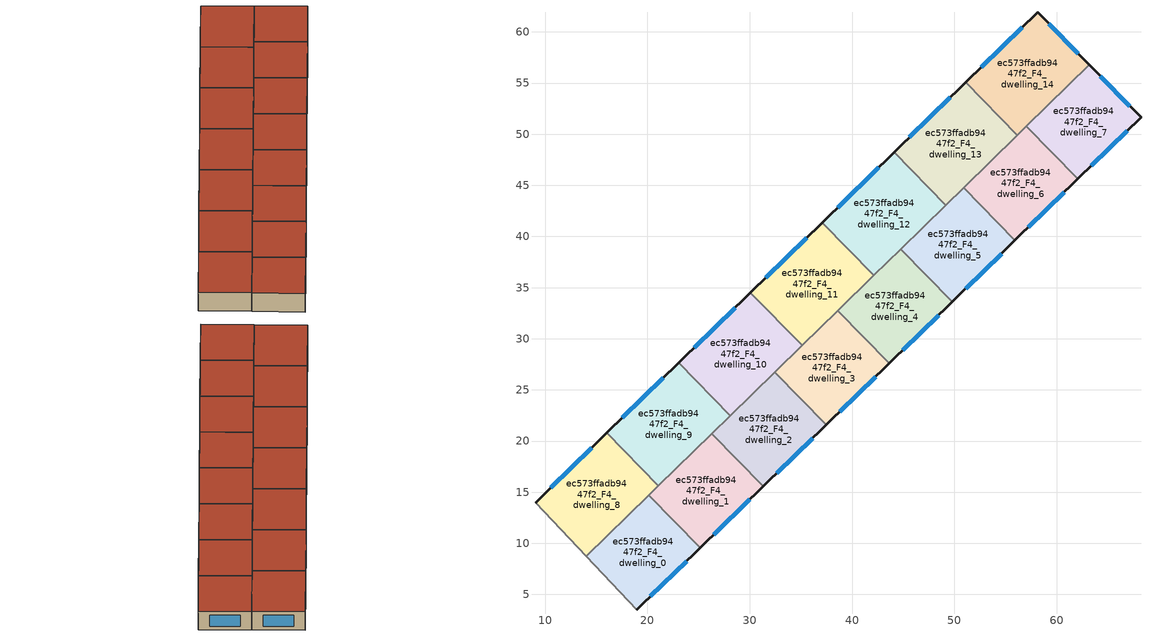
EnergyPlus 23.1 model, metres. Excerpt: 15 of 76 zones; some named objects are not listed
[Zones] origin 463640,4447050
ec573ffadb9447f2_F4_dwelling_0
 floor to ec573ffadb9447f2_F3_dwelling_0 (EU_floor_Construction): 20.13,14.72 25.16,9.57 18.96,3.52 14.01,8.75 z12
 wall outside (EU_wall_Construction): 18.96,3.52 25.16,9.57 z12:15
 wall to ec573ffadb9447f2_F4_dwelling_1 (EU_wall_Construction): 25.16,9.57 20.13,14.72 z12:15
 wall adiabatic (EU_wall_Construction): 14.01,8.75 18.96,3.52 z12:15
 wall to ec573ffadb9447f2_F4_dwelling_8 (EU_wall_Construction): 20.13,14.72 14.01,8.75 z12:15
 window (EU_Window_Construction): 20.29,4.81 23.83,8.27 z12.64:14.36
 roof outside (EU_roof_Construction): 25.16,9.57 20.13,14.72 14.01,8.75 18.96,3.52 z15
ec573ffadb9447f2_F4_dwelling_1
 floor to ec573ffadb9447f2_F3_dwelling_1 (EU_floor_Construction): 26.28,20.73 31.31,15.58 25.16,9.57 20.13,14.72 z12
 wall outside (EU_wall_Construction): 25.16,9.57 31.31,15.58 z12:15
 wall to ec573ffadb9447f2_F4_dwelling_2 (EU_wall_Construction): 31.31,15.58 26.28,20.73 z12:15
 wall to ec573ffadb9447f2_F4_dwelling_9 (EU_wall_Construction): 26.28,20.73 21.07,15.64 z12:15
 wall to ec573ffadb9447f2_F4_dwelling_8 (EU_wall_Construction): 21.07,15.64 20.13,14.72 z12:15
 window (EU_Window_Construction): 26.48,10.85 29.99,14.29 z12.64:14.36
 roof outside (EU_roof_Construction): 31.31,15.58 26.28,20.73 20.13,14.72 25.16,9.57 z15
ec573ffadb9447f2_F4_dwelling_10
 floor to ec573ffadb9447f2_F3_dwelling_10 (EU_floor_Construction): 30.07,34.51 35.11,29.35 28.09,22.49 23.05,27.66 z12
 wall outside (EU_wall_Construction): 30.07,34.51 23.05,27.66 z12:15
 wall to ec573ffadb9447f2_F4_dwelling_9 (EU_wall_Construction): 23.05,27.66 28.09,22.49 z12:15
 wall to ec573ffadb9447f2_F4_dwelling_11 (EU_wall_Construction): 35.11,29.35 30.07,34.51 z12:15
 wall to ec573ffadb9447f2_F4_dwelling_2 (EU_wall_Construction): 28.09,22.49 32.44,26.74 z12:15
 wall to ec573ffadb9447f2_F4_dwelling_3 (EU_wall_Construction): 32.44,26.74 32.48,26.78 35.11,29.35 z12:15
 window (EU_Window_Construction): 28.57,33.04 24.55,29.12 z12.64:14.36
 roof outside (EU_roof_Construction): 35.11,29.35 30.07,34.51 23.05,27.66 28.09,22.49 z15
ec573ffadb9447f2_F4_dwelling_11
 floor to ec573ffadb9447f2_F3_dwelling_11 (EU_floor_Construction): 37.09,41.36 42.13,36.2 35.11,29.35 30.07,34.51 z12
 wall outside (EU_wall_Construction): 37.09,41.36 30.07,34.51 z12:15
 wall to ec573ffadb9447f2_F4_dwelling_12 (EU_wall_Construction): 42.13,36.2 37.09,41.36 z12:15
 wall to ec573ffadb9447f2_F4_dwelling_4 (EU_wall_Construction): 38.59,32.75 42.13,36.2 z12:15
 wall to ec573ffadb9447f2_F4_dwelling_3 (EU_wall_Construction): 35.11,29.35 38.59,32.74 z12:15
 window (EU_Window_Construction): 35.58,39.9 31.57,35.98 z12.64:14.36
 roof outside (EU_roof_Construction): 42.13,36.2 37.09,41.36 30.07,34.51 35.11,29.35 z15
ec573ffadb9447f2_F4_dwelling_12
 floor to ec573ffadb9447f2_F3_dwelling_12 (EU_floor_Construction): 44.1,48.22 49.15,43.05 42.13,36.2 37.09,41.36 z12
 wall outside (EU_wall_Construction): 44.1,48.22 37.09,41.36 z12:15
 wall to ec573ffadb9447f2_F4_dwelling_13 (EU_wall_Construction): 49.15,43.05 44.1,48.22 z12:15
 wall to ec573ffadb9447f2_F4_dwelling_5 (EU_wall_Construction): 44.74,38.76 49.15,43.05 z12:15
 wall to ec573ffadb9447f2_F4_dwelling_4 (EU_wall_Construction): 42.13,36.2 44.74,38.75 z12:15
 window (EU_Window_Construction): 42.6,46.75 38.59,42.83 z12.64:14.36
 roof outside (EU_roof_Construction): 49.15,43.05 44.1,48.22 37.09,41.36 42.13,36.2 z15
ec573ffadb9447f2_F4_dwelling_13
 floor to ec573ffadb9447f2_F3_dwelling_13 (EU_floor_Construction): 51.12,55.07 56.16,49.91 49.15,43.05 44.1,48.22 z12
 wall outside (EU_wall_Construction): 51.12,55.07 44.1,48.22 z12:15
 wall to ec573ffadb9447f2_F4_dwelling_14 (EU_wall_Construction): 56.16,49.91 51.12,55.07 z12:15
 wall to ec573ffadb9447f2_F4_dwelling_6 (EU_wall_Construction): 50.9,44.76 56.16,49.91 z12:15
 wall to ec573ffadb9447f2_F4_dwelling_5 (EU_wall_Construction): 49.15,43.06 50.9,44.76 z12:15
 window (EU_Window_Construction): 49.62,53.6 45.61,49.69 z12.64:14.36
 roof outside (EU_roof_Construction): 56.16,49.91 51.12,55.07 44.1,48.22 49.15,43.05 z15
ec573ffadb9447f2_F4_dwelling_14
 floor to ec573ffadb9447f2_F3_dwelling_14 (EU_floor_Construction): 58.13,61.91 63.19,56.77 56.16,49.91 51.12,55.07 z12
 wall outside (EU_wall_Construction): 63.19,56.77 58.13,61.91 51.12,55.07 z12:15
 wall to ec573ffadb9447f2_F4_dwelling_7 (EU_wall_Construction): 57.05,50.77 63.19,56.77 z12:15
 wall to ec573ffadb9447f2_F4_dwelling_6 (EU_wall_Construction): 56.17,49.91 57.05,50.77 z12:15
 window (EU_Window_Construction): 56.63,60.45 52.62,56.54 / 62.11,57.87 59.21,60.81 z12.64:14.36
 roof outside (EU_roof_Construction): 63.19,56.77 58.13,61.91 51.12,55.07 56.16,49.91 z15
ec573ffadb9447f2_F4_dwelling_2
 floor to ec573ffadb9447f2_F3_dwelling_2 (EU_floor_Construction): 32.43,26.74 37.47,21.58 31.31,15.58 26.28,20.73 z12
 wall outside (EU_wall_Construction): 31.31,15.58 37.47,21.58 z12:15
 wall to ec573ffadb9447f2_F4_dwelling_3 (EU_wall_Construction): 37.47,21.58 32.43,26.74 z12:15
 wall to ec573ffadb9447f2_F4_dwelling_9 (EU_wall_Construction): 28.09,22.49 26.28,20.73 z12:15
 window (EU_Window_Construction): 32.63,16.86 36.15,20.3 z12.64:14.36
 roof outside (EU_roof_Construction): 37.47,21.58 32.43,26.74 26.28,20.73 31.31,15.58 z15
ec573ffadb9447f2_F4_dwelling_3
 floor to ec573ffadb9447f2_F3_dwelling_3 (EU_floor_Construction): 38.59,32.75 43.62,27.59 37.47,21.58 32.43,26.74 z12
 wall outside (EU_wall_Construction): 37.47,21.58 43.62,27.59 z12:15
 wall to ec573ffadb9447f2_F4_dwelling_4 (EU_wall_Construction): 43.62,27.59 38.59,32.75 z12:15
 window (EU_Window_Construction): 38.78,22.87 42.3,26.31 z12.64:14.36
 roof outside (EU_roof_Construction): 43.62,27.59 38.59,32.75 32.43,26.74 37.47,21.58 z15
ec573ffadb9447f2_F4_dwelling_4
 floor to ec573ffadb9447f2_F3_dwelling_4 (EU_floor_Construction): 44.74,38.75 49.77,33.6 43.62,27.59 38.59,32.75 z12
 wall outside (EU_wall_Construction): 43.62,27.59 49.77,33.6 z12:15
 wall to ec573ffadb9447f2_F4_dwelling_5 (EU_wall_Construction): 49.77,33.6 44.74,38.75 z12:15
 window (EU_Window_Construction): 44.94,28.88 48.46,32.31 z12.64:14.36
 roof outside (EU_roof_Construction): 49.77,33.6 44.74,38.75 38.59,32.75 43.62,27.59 z15
ec573ffadb9447f2_F4_dwelling_5
 floor to ec573ffadb9447f2_F3_dwelling_5 (EU_floor_Construction): 50.9,44.76 55.93,39.61 49.77,33.6 44.74,38.75 z12
 wall outside (EU_wall_Construction): 49.77,33.6 55.93,39.61 z12:15
 wall to ec573ffadb9447f2_F4_dwelling_6 (EU_wall_Construction): 55.93,39.61 50.9,44.76 z12:15
 window (EU_Window_Construction): 51.09,34.89 54.61,38.32 z12.64:14.36
 roof outside (EU_roof_Construction): 55.93,39.61 50.9,44.76 44.74,38.75 49.77,33.6 z15
ec573ffadb9447f2_F4_dwelling_6
 floor to ec573ffadb9447f2_F3_dwelling_6 (EU_floor_Construction): 57.05,50.77 62.08,45.62 55.93,39.61 50.9,44.76 z12
 wall outside (EU_wall_Construction): 55.93,39.61 62.08,45.62 z12:15
 wall to ec573ffadb9447f2_F4_dwelling_7 (EU_wall_Construction): 62.08,45.62 57.05,50.77 z12:15
 window (EU_Window_Construction): 57.25,40.9 60.76,44.33 z12.64:14.36
 roof outside (EU_roof_Construction): 62.08,45.62 57.05,50.77 50.9,44.76 55.93,39.61 z15
ec573ffadb9447f2_F4_dwelling_7
 floor to ec573ffadb9447f2_F3_dwelling_7 (EU_floor_Construction): 63.19,56.77 68.25,51.64 62.08,45.62 57.05,50.77 z12
 wall outside (EU_wall_Construction): 62.08,45.62 68.25,51.64 63.19,56.77 z12:15
 window (EU_Window_Construction): 67.16,52.74 64.28,55.67 / 63.4,46.91 66.93,50.35 z12.64:14.36
 roof outside (EU_roof_Construction): 68.25,51.64 63.19,56.77 57.05,50.77 62.08,45.62 z15
ec573ffadb9447f2_F4_dwelling_8
 floor to ec573ffadb9447f2_F3_dwelling_8 (EU_floor_Construction): 16.03,20.8 21.07,15.64 14.01,8.75 9.05,13.99 z12
 wall outside (EU_wall_Construction): 16.03,20.8 9.05,13.99 z12:15
 wall to ec573ffadb9447f2_F4_dwelling_9 (EU_wall_Construction): 21.07,15.64 16.03,20.8 z12:15
 wall adiabatic (EU_wall_Construction): 9.05,13.99 14.01,8.75 z12:15
 window (EU_Window_Construction): 14.54,19.34 10.55,15.45 z12.64:14.36
 roof outside (EU_roof_Construction): 21.07,15.64 16.03,20.8 9.05,13.99 14.01,8.75 z15
ec573ffadb9447f2_F4_dwelling_9
 floor to ec573ffadb9447f2_F3_dwelling_9 (EU_floor_Construction): 23.05,27.66 28.09,22.49 21.07,15.64 16.03,20.8 z12
 wall outside (EU_wall_Construction): 23.05,27.66 16.03,20.8 z12:15
 window (EU_Window_Construction): 21.55,26.19 17.53,22.27 z12.64:14.36
 roof outside (EU_roof_Construction): 28.09,22.49 23.05,27.66 16.03,20.8 21.07,15.64 z15
[Building]
EU S2 Campaign: North Axis=0; Terrain=City; Solar Distribution=FullExterior
[Site:Location]
Yerevan-Zvartnots.Intl.AP: Latitude=40.15; Longitude=44.383; Time Zone=4; Elevation=854
[SizingPeriod:WeatherFileDays]
AnnualSizingPeriod: Begin Month=1; Begin Day of Month=1; End Month=12; End Day of Month=31; Day of Week for Start Day=Monday; Use Weather File Daylight Saving Period=No; Use Weather File Rain and Snow Indicators=No
[MATERIAL]
EU_InternalMass_Material: Roughness=MediumRough; Thickness=0.1; Conductivity=1; Density=1800; Specific Heat=900; Thermal Absorptance=0.9; Solar Absorptance=0.7; Visible Absorptance=0.7
[MATERIAL:NOMASS] Roughness=MediumRough; Thermal Absorptance=0.9; Solar Absorptance=0.7; Visible Absorptance=0.7
Name | Thermal Resistance
EU_wall_NoMass | 1.05043
EU_roof_NoMass | 1.45357
EU_floor_NoMass | 0.478065
[WINDOWMATERIAL:SIMPLEGLAZINGSYSTEM]
EU_Window_SimpleGlazing: UFactor=2.5566; Solar Heat Gain Coefficient=0.75; Visible Transmittance=0.75
[CONSTRUCTION]
EU_wall_Construction: EU_wall_NoMass
EU_roof_Construction: EU_roof_NoMass
EU_floor_Construction: EU_floor_NoMass
EU_Window_Construction: EU_Window_SimpleGlazing
EU_InternalMass_Construction: EU_InternalMass_Material
[ZONE] Type=1; Multiplier=1; Ceiling Height=autocalculate; Floor Area=autocalculate; Part of Total Floor Area=Yes
Name | Volume
ec573ffadb9447f2_F4_dwelling_0 | 185.826
ec573ffadb9447f2_F4_dwelling_1; ec573ffadb9447f2_F4_dwelling_4; ec573ffadb9447f2_F4_dwelling_5 | 185.827
ec573ffadb9447f2_F4_dwelling_10; ec573ffadb9447f2_F4_dwelling_9 | 212.349
ec573ffadb9447f2_F4_dwelling_11 | 212.334
ec573ffadb9447f2_F4_dwelling_12 | 212.354
ec573ffadb9447f2_F4_dwelling_13 | 212.36
ec573ffadb9447f2_F4_dwelling_14 | 212.355
ec573ffadb9447f2_F4_dwelling_2 | 185.81
ec573ffadb9447f2_F4_dwelling_3; ec573ffadb9447f2_F4_dwelling_6 | 185.811
ec573ffadb9447f2_F4_dwelling_7 | 185.822
ec573ffadb9447f2_F4_dwelling_8 | 212.348
[INTERNALMASS] Construction=EU_InternalMass_Construction
Name | Zone or ZoneList | Surface Area
ec573ffadb9447f2_F4_dwelling_0_EU_InternalMass | ec573ffadb9447f2_F4_dwelling_0 | 61.9419
ec573ffadb9447f2_F4_dwelling_1_EU_InternalMass | ec573ffadb9447f2_F4_dwelling_1 | 61.9423
ec573ffadb9447f2_F4_dwelling_2_EU_InternalMass | ec573ffadb9447f2_F4_dwelling_2 | 61.9367
ec573ffadb9447f2_F4_dwelling_3_EU_InternalMass | ec573ffadb9447f2_F4_dwelling_3 | 61.9367
ec573ffadb9447f2_F4_dwelling_4_EU_InternalMass | ec573ffadb9447f2_F4_dwelling_4 | 61.9423
ec573ffadb9447f2_F4_dwelling_5_EU_InternalMass | ec573ffadb9447f2_F4_dwelling_5 | 61.9423
ec573ffadb9447f2_F4_dwelling_6_EU_InternalMass | ec573ffadb9447f2_F4_dwelling_6 | 61.9367
ec573ffadb9447f2_F4_dwelling_7_EU_InternalMass | ec573ffadb9447f2_F4_dwelling_7 | 61.9407
ec573ffadb9447f2_F4_dwelling_8_EU_InternalMass | ec573ffadb9447f2_F4_dwelling_8 | 70.7827
ec573ffadb9447f2_F4_dwelling_9_EU_InternalMass | ec573ffadb9447f2_F4_dwelling_9 | 70.7831
ec573ffadb9447f2_F4_dwelling_10_EU_InternalMass | ec573ffadb9447f2_F4_dwelling_10 | 70.7831
ec573ffadb9447f2_F4_dwelling_11_EU_InternalMass | ec573ffadb9447f2_F4_dwelling_11 | 70.7779
ec573ffadb9447f2_F4_dwelling_12_EU_InternalMass | ec573ffadb9447f2_F4_dwelling_12 | 70.7849
ec573ffadb9447f2_F4_dwelling_13_EU_InternalMass | ec573ffadb9447f2_F4_dwelling_13 | 70.7868
ec573ffadb9447f2_F4_dwelling_14_EU_InternalMass | ec573ffadb9447f2_F4_dwelling_14 | 70.7849
[OTHEREQUIPMENT] Fuel Type=Electricity; Design Level Calculation Method=Watts/Area; Power per Zone Floor Area=1; Fraction Latent=0; Fraction Radiant=0; Fraction Lost=0; Carbon Dioxide Generation Rate=0; EndUse Subcategory=EU_Step8_InternalGains
Name | Zone or ZoneList or Space or SpaceList | Schedule
EU_Step8_InternalGain_ec573ffadb9447f2_F4_dwelling_0_f000 | ec573ffadb9447f2_F4_dwelling_0 | EU_Step8_GainSchedule_ec573ffadb9447f2_F4_dwelling_0_f000
EU_Step8_InternalGain_ec573ffadb9447f2_F4_dwelling_1_f000 | ec573ffadb9447f2_F4_dwelling_1 | EU_Step8_GainSchedule_ec573ffadb9447f2_F4_dwelling_1_f000
EU_Step8_InternalGain_ec573ffadb9447f2_F4_dwelling_2_f000 | ec573ffadb9447f2_F4_dwelling_2 | EU_Step8_GainSchedule_ec573ffadb9447f2_F4_dwelling_2_f000
EU_Step8_InternalGain_ec573ffadb9447f2_F4_dwelling_3_f000 | ec573ffadb9447f2_F4_dwelling_3 | EU_Step8_GainSchedule_ec573ffadb9447f2_F4_dwelling_3_f000
EU_Step8_InternalGain_ec573ffadb9447f2_F4_dwelling_4_f000 | ec573ffadb9447f2_F4_dwelling_4 | EU_Step8_GainSchedule_ec573ffadb9447f2_F4_dwelling_4_f000
EU_Step8_InternalGain_ec573ffadb9447f2_F4_dwelling_5_f000 | ec573ffadb9447f2_F4_dwelling_5 | EU_Step8_GainSchedule_ec573ffadb9447f2_F4_dwelling_5_f000
EU_Step8_InternalGain_ec573ffadb9447f2_F4_dwelling_6_f000 | ec573ffadb9447f2_F4_dwelling_6 | EU_Step8_GainSchedule_ec573ffadb9447f2_F4_dwelling_6_f000
EU_Step8_InternalGain_ec573ffadb9447f2_F4_dwelling_7_f000 | ec573ffadb9447f2_F4_dwelling_7 | EU_Step8_GainSchedule_ec573ffadb9447f2_F4_dwelling_7_f000
EU_Step8_InternalGain_ec573ffadb9447f2_F4_dwelling_8_f000 | ec573ffadb9447f2_F4_dwelling_8 | EU_Step8_GainSchedule_ec573ffadb9447f2_F4_dwelling_8_f000
EU_Step8_InternalGain_ec573ffadb9447f2_F4_dwelling_9_f000 | ec573ffadb9447f2_F4_dwelling_9 | EU_Step8_GainSchedule_ec573ffadb9447f2_F4_dwelling_9_f000
EU_Step8_InternalGain_ec573ffadb9447f2_F4_dwelling_10_f000 | ec573ffadb9447f2_F4_dwelling_10 | EU_Step8_GainSchedule_ec573ffadb9447f2_F4_dwelling_10_f000
EU_Step8_InternalGain_ec573ffadb9447f2_F4_dwelling_11_f000 | ec573ffadb9447f2_F4_dwelling_11 | EU_Step8_GainSchedule_ec573ffadb9447f2_F4_dwelling_11_f000
EU_Step8_InternalGain_ec573ffadb9447f2_F4_dwelling_12_f000 | ec573ffadb9447f2_F4_dwelling_12 | EU_Step8_GainSchedule_ec573ffadb9447f2_F4_dwelling_12_f000
EU_Step8_InternalGain_ec573ffadb9447f2_F4_dwelling_13_f000 | ec573ffadb9447f2_F4_dwelling_13 | EU_Step8_GainSchedule_ec573ffadb9447f2_F4_dwelling_13_f000
EU_Step8_InternalGain_ec573ffadb9447f2_F4_dwelling_14_f000 | ec573ffadb9447f2_F4_dwelling_14 | EU_Step8_GainSchedule_ec573ffadb9447f2_F4_dwelling_14_f000
[ZONEVENTILATION:DESIGNFLOWRATE] Schedule=EU_AlwaysOn; Design Flow Rate Calculation Method=AirChanges/Hour; Air Changes per Hour=0.557805; Ventilation Type=Natural; Fan Pressure Rise=0; Fan Total Efficiency=1; Constant Term Coefficient=1; Temperature Term Coefficient=0; Velocity Term Coefficient=0; Velocity Squared Term Coefficient=0; Minimum Indoor Temperature=-100; Maximum Indoor Temperature=100; Delta Temperature=-100; Minimum Outdoor Temperature=-100; Maximum Outdoor Temperature=100; Maximum Wind Speed=40
Name | Zone or ZoneList or Space or SpaceList
EU_ConstantAir_ec573ffadb9447f2_F4_dwelling_0 | ec573ffadb9447f2_F4_dwelling_0
EU_ConstantAir_ec573ffadb9447f2_F4_dwelling_1 | ec573ffadb9447f2_F4_dwelling_1
EU_ConstantAir_ec573ffadb9447f2_F4_dwelling_2 | ec573ffadb9447f2_F4_dwelling_2
EU_ConstantAir_ec573ffadb9447f2_F4_dwelling_3 | ec573ffadb9447f2_F4_dwelling_3
EU_ConstantAir_ec573ffadb9447f2_F4_dwelling_4 | ec573ffadb9447f2_F4_dwelling_4
EU_ConstantAir_ec573ffadb9447f2_F4_dwelling_5 | ec573ffadb9447f2_F4_dwelling_5
EU_ConstantAir_ec573ffadb9447f2_F4_dwelling_6 | ec573ffadb9447f2_F4_dwelling_6
EU_ConstantAir_ec573ffadb9447f2_F4_dwelling_7 | ec573ffadb9447f2_F4_dwelling_7
EU_ConstantAir_ec573ffadb9447f2_F4_dwelling_8 | ec573ffadb9447f2_F4_dwelling_8
EU_ConstantAir_ec573ffadb9447f2_F4_dwelling_9 | ec573ffadb9447f2_F4_dwelling_9
EU_ConstantAir_ec573ffadb9447f2_F4_dwelling_10 | ec573ffadb9447f2_F4_dwelling_10
EU_ConstantAir_ec573ffadb9447f2_F4_dwelling_11 | ec573ffadb9447f2_F4_dwelling_11
EU_ConstantAir_ec573ffadb9447f2_F4_dwelling_12 | ec573ffadb9447f2_F4_dwelling_12
EU_ConstantAir_ec573ffadb9447f2_F4_dwelling_13 | ec573ffadb9447f2_F4_dwelling_13
EU_ConstantAir_ec573ffadb9447f2_F4_dwelling_14 | ec573ffadb9447f2_F4_dwelling_14
[HVACTEMPLATE:ZONE:IDEALLOADSAIRSYSTEM] System Availability Schedule=EU_AlwaysOn; Maximum Heating Supply Air Temperature=50; Minimum Cooling Supply Air Temperature=13; Maximum Heating Supply Air Humidity Ratio=0.0156; Minimum Cooling Supply Air Humidity Ratio=0.0077; Heating Limit=NoLimit; Cooling Limit=NoLimit; Heating Availability Schedule=EU_AlwaysOn; Cooling Availability Schedule=EU_CoolingOff; Dehumidification Control Type=ConstantSensibleHeatRatio; Cooling Sensible Heat Ratio=0.7; Dehumidification Setpoint=60; Humidification Control Type=None; Humidification Setpoint=30; Outdoor Air Method=None; Outdoor Air Flow Rate per Person=0.00944; Outdoor Air Flow Rate per Zone Floor Area=0; Outdoor Air Flow Rate per Zone=0; Demand Controlled Ventilation Type=None; Outdoor Air Economizer Type=NoEconomizer; Heat Recovery Type=None; Sensible Heat Recovery Effectiveness=0.7; Latent Heat Recovery Effectiveness=0.65
Name | Template Thermostat
ec573ffadb9447f2_F4_dwelling_0 | EU_HeatOnly_ec573ffadb9447f2_F4_dwelling_0
ec573ffadb9447f2_F4_dwelling_1 | EU_HeatOnly_ec573ffadb9447f2_F4_dwelling_1
ec573ffadb9447f2_F4_dwelling_2 | EU_HeatOnly_ec573ffadb9447f2_F4_dwelling_2
ec573ffadb9447f2_F4_dwelling_3 | EU_HeatOnly_ec573ffadb9447f2_F4_dwelling_3
ec573ffadb9447f2_F4_dwelling_4 | EU_HeatOnly_ec573ffadb9447f2_F4_dwelling_4
ec573ffadb9447f2_F4_dwelling_5 | EU_HeatOnly_ec573ffadb9447f2_F4_dwelling_5
ec573ffadb9447f2_F4_dwelling_6 | EU_HeatOnly_ec573ffadb9447f2_F4_dwelling_6
ec573ffadb9447f2_F4_dwelling_7 | EU_HeatOnly_ec573ffadb9447f2_F4_dwelling_7
ec573ffadb9447f2_F4_dwelling_8 | EU_HeatOnly_ec573ffadb9447f2_F4_dwelling_8
ec573ffadb9447f2_F4_dwelling_9 | EU_HeatOnly_ec573ffadb9447f2_F4_dwelling_9
ec573ffadb9447f2_F4_dwelling_10 | EU_HeatOnly_ec573ffadb9447f2_F4_dwelling_10
ec573ffadb9447f2_F4_dwelling_11 | EU_HeatOnly_ec573ffadb9447f2_F4_dwelling_11
ec573ffadb9447f2_F4_dwelling_12 | EU_HeatOnly_ec573ffadb9447f2_F4_dwelling_12
ec573ffadb9447f2_F4_dwelling_13 | EU_HeatOnly_ec573ffadb9447f2_F4_dwelling_13
ec573ffadb9447f2_F4_dwelling_14 | EU_HeatOnly_ec573ffadb9447f2_F4_dwelling_14
[SIZING:ZONE] Zone Cooling Design Supply Air Temperature Input Method=SupplyAirTemperature; Zone Cooling Design Supply Air Temperature=13; Zone Heating Design Supply Air Temperature Input Method=SupplyAirTemperature; Zone Heating Design Supply Air Temperature=50; Zone Cooling Design Supply Air Humidity Ratio=0.008; Zone Heating Design Supply Air Humidity Ratio=0.008; Cooling Design Air Flow Method=DesignDay; Cooling Design Air Flow Rate=0; Cooling Minimum Air Flow per Zone Floor Area=0.000762; Cooling Minimum Air Flow=0; Cooling Minimum Air Flow Fraction=0.2; Heating Design Air Flow Method=DesignDay; Heating Design Air Flow Rate=0; Heating Maximum Air Flow per Zone Floor Area=0.002032; Heating Maximum Air Flow=0.141576; Heating Maximum Air Flow Fraction=0.3; Account for Dedicated Outdoor Air System=No; Dedicated Outdoor Air System Control Strategy=NeutralSupplyAir; Dedicated Outdoor Air Low Setpoint Temperature for Design=autosize; Dedicated Outdoor Air High Setpoint Temperature for Design=autosize; Zone Load Sizing Method=Sensible Load Only No Latent Load; Zone Latent Cooling Design Supply Air Humidity Ratio Input Method=HumidityRatioDifference; Zone Cooling Design Supply Air Humidity Ratio Difference=0.005; Zone Latent Heating Design Supply Air Humidity Ratio Input Method=HumidityRatioDifference; Zone Humidification Design Supply Air Humidity Ratio Difference=0.005
ec573ffadb9447f2_F4_dwelling_0; ec573ffadb9447f2_F4_dwelling_1; ec573ffadb9447f2_F4_dwelling_2; ec573ffadb9447f2_F4_dwelling_3; ec573ffadb9447f2_F4_dwelling_4; ec573ffadb9447f2_F4_dwelling_5; ec573ffadb9447f2_F4_dwelling_6; ec573ffadb9447f2_F4_dwelling_7; ec573ffadb9447f2_F4_dwelling_8; ec573ffadb9447f2_F4_dwelling_9; ec573ffadb9447f2_F4_dwelling_10; ec573ffadb9447f2_F4_dwelling_11; ec573ffadb9447f2_F4_dwelling_12; ec573ffadb9447f2_F4_dwelling_13; ec573ffadb9447f2_F4_dwelling_14
[SCHEDULE:CONSTANT]
Name | Hourly Value
EU_AlwaysOn | 1
EU_CoolingOff | 0
[SCHEDULE:FILE] Column Number=1; Rows to Skip at Top=0; Number of Hours of Data=8760; Column Separator=Comma; Interpolate to Timestep=No; Minutes per Item=60; Adjust Schedule for Daylight Savings=Yes
Name | File
EU_Step8_GainSchedule_ec573ffadb9447f2_F4_dwelling_0_f000 | ../../schedules/ec573ffadb9447f2/ec573ffadb9447f2_F4_dwelling_0_f000_gain.csv
EU_Step8_GainSchedule_ec573ffadb9447f2_F4_dwelling_1_f000 | ../../schedules/ec573ffadb9447f2/ec573ffadb9447f2_F4_dwelling_1_f000_gain.csv
EU_Step8_GainSchedule_ec573ffadb9447f2_F4_dwelling_2_f000 | ../../schedules/ec573ffadb9447f2/ec573ffadb9447f2_F4_dwelling_2_f000_gain.csv
EU_Step8_GainSchedule_ec573ffadb9447f2_F4_dwelling_3_f000 | ../../schedules/ec573ffadb9447f2/ec573ffadb9447f2_F4_dwelling_3_f000_gain.csv
EU_Step8_GainSchedule_ec573ffadb9447f2_F4_dwelling_4_f000 | ../../schedules/ec573ffadb9447f2/ec573ffadb9447f2_F4_dwelling_4_f000_gain.csv
EU_Step8_GainSchedule_ec573ffadb9447f2_F4_dwelling_5_f000 | ../../schedules/ec573ffadb9447f2/ec573ffadb9447f2_F4_dwelling_5_f000_gain.csv
EU_Step8_GainSchedule_ec573ffadb9447f2_F4_dwelling_6_f000 | ../../schedules/ec573ffadb9447f2/ec573ffadb9447f2_F4_dwelling_6_f000_gain.csv
EU_Step8_GainSchedule_ec573ffadb9447f2_F4_dwelling_7_f000 | ../../schedules/ec573ffadb9447f2/ec573ffadb9447f2_F4_dwelling_7_f000_gain.csv
EU_Step8_GainSchedule_ec573ffadb9447f2_F4_dwelling_8_f000 | ../../schedules/ec573ffadb9447f2/ec573ffadb9447f2_F4_dwelling_8_f000_gain.csv
EU_Step8_GainSchedule_ec573ffadb9447f2_F4_dwelling_9_f000 | ../../schedules/ec573ffadb9447f2/ec573ffadb9447f2_F4_dwelling_9_f000_gain.csv
EU_Step8_GainSchedule_ec573ffadb9447f2_F4_dwelling_10_f000 | ../../schedules/ec573ffadb9447f2/ec573ffadb9447f2_F4_dwelling_10_f000_gain.csv
EU_Step8_GainSchedule_ec573ffadb9447f2_F4_dwelling_11_f000 | ../../schedules/ec573ffadb9447f2/ec573ffadb9447f2_F4_dwelling_11_f000_gain.csv
EU_Step8_GainSchedule_ec573ffadb9447f2_F4_dwelling_12_f000 | ../../schedules/ec573ffadb9447f2/ec573ffadb9447f2_F4_dwelling_12_f000_gain.csv
EU_Step8_GainSchedule_ec573ffadb9447f2_F4_dwelling_13_f000 | ../../schedules/ec573ffadb9447f2/ec573ffadb9447f2_F4_dwelling_13_f000_gain.csv
EU_Step8_GainSchedule_ec573ffadb9447f2_F4_dwelling_14_f000 | ../../schedules/ec573ffadb9447f2/ec573ffadb9447f2_F4_dwelling_14_f000_gain.csv
